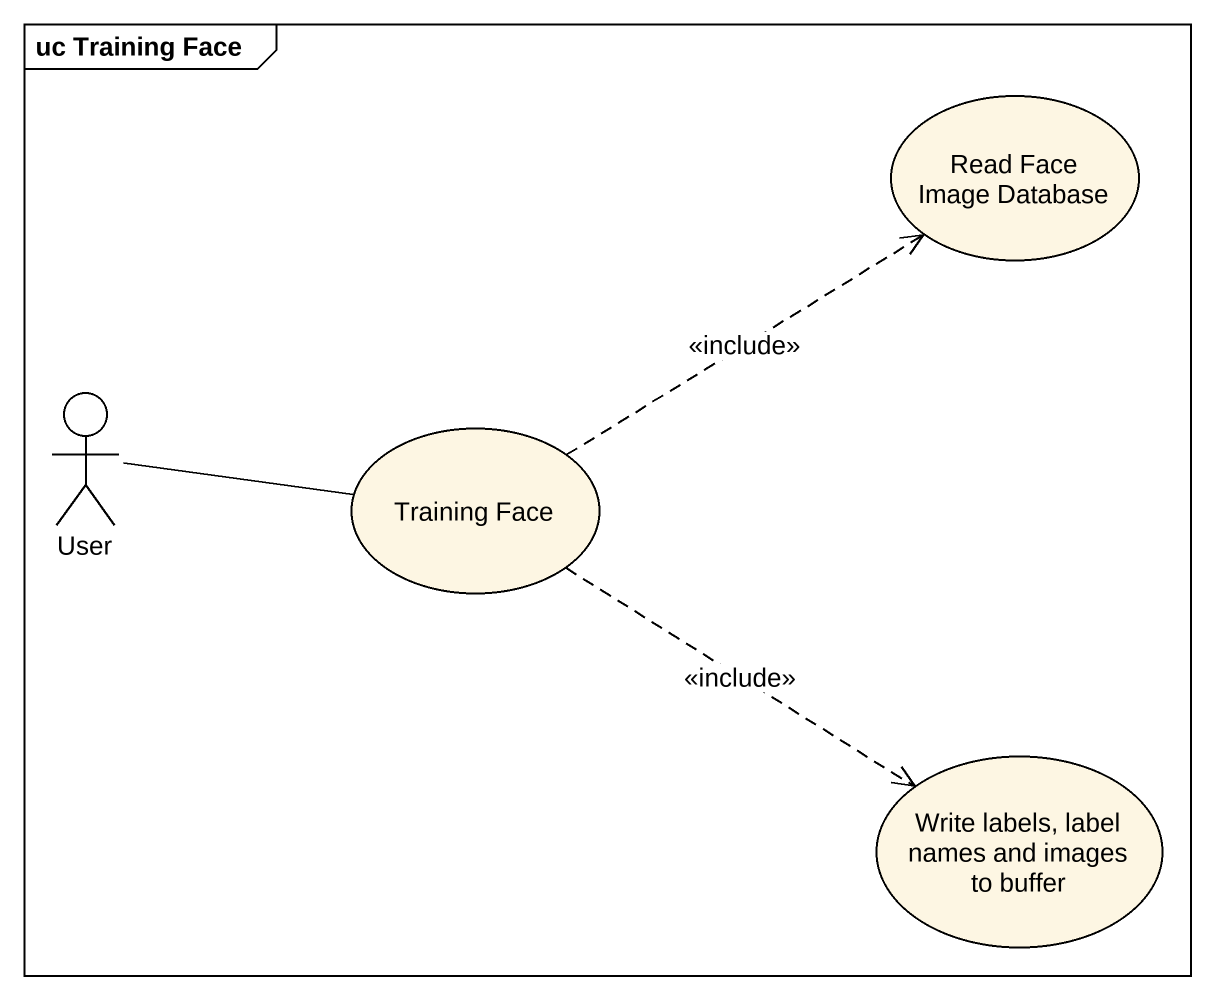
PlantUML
@startuml
mainframe uc Training Face
usecase "Read Face Image Database" as Read_Face_Image_Database
actor User
usecase "Training Face" as Training_Face
usecase "Write labels, label names and images to buffer" as Write_labels_label_names
User -right- Training_Face
Training_Face .up.> Read_Face_Image_Database : <<include>>
Training_Face ..> Write_labels_label_names : <<include>>
@enduml
